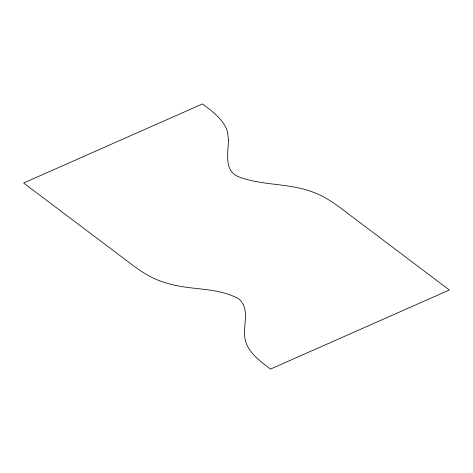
<?xml version="1.0" encoding="UTF-8"?>
<svg xmlns="http://www.w3.org/2000/svg" width="473" height="473" viewBox="0 0 473 473"><rect width="100%" height="100%" fill="white"/><g stroke="black" fill="none" stroke-linecap="round" stroke-linejoin="round"><path stroke-width="0.71" d="M228.477 139.878C228.246 152.809 223.38 171.563 239.61 177.133C259.783 184.588 281.819 183.583 302.531 188.851A72.091 41.624 0 0 1 313.025 192.115C324.242 196.206 334.163 203.018 343.558 210.249L449.35 289.996L270.503 369.082C262.255 362.773 253.439 356.5 248.136 347.342A72.091 41.624 0 0 1 245.41 340.637C241.744 327.003 251.228 309.401 238.646 298.818C217.929 287.306 192.848 290.351 170.469 284.149A72.091 41.624 0 0 1 159.975 280.885C148.758 276.794 138.837 269.982 129.442 262.752L23.65 183.004L202.497 103.918C210.745 110.227 219.561 116.5 224.864 125.658A72.091 41.624 0 0 1 227.59 132.363L228.477 139.878"/></g></svg>
